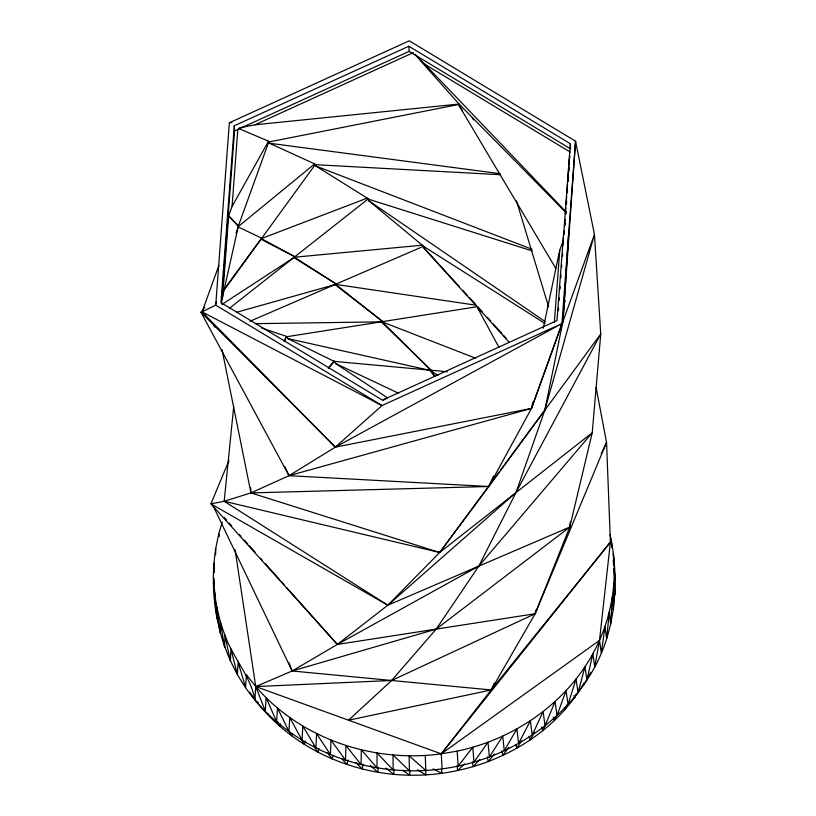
<?xml version="1.0" encoding="UTF-8"?>
<svg xmlns="http://www.w3.org/2000/svg" width="816" height="816" viewBox="0 0 816 816"><rect width="100%" height="100%" fill="white"/><g stroke="black" fill="none" stroke-linecap="round" stroke-linejoin="round"><path stroke-width="1.22" d="M509.337 342.434L423.851 247.931L423.861 246.524L368.567 200.573L368.404 199.165L367.21 198.125L315.874 166.056L314.67 163.894L269.474 143.239L268.525 141.188L239.037 128.653M215.608 554.809L215.75 548.444L218.719 533.96L222.258 522.097M215.75 548.444C205.928 611.623 226.297 680.35 276.624 721.67C321.647 760.298 383.591 776.771 442.078 768.876C499.912 761.206 554.972 729.29 586.959 679.983C615.57 637.541 620.456 583.532 610.031 534.429M409.897 770.263L409.724 775.2C347.402 774.353 284.886 744.304 249.625 692.131M221.779 300.227L238.456 225.716L268.78 141.892M218.576 536.479L218.719 533.96L219.157 536.306M568.732 232.397L562.969 321.412L544.792 410.244L515.957 492.619L478.788 566.151L436.234 629.095L391.649 680.473L348.524 720.212L491.171 689.969L610.399 542.12L606.543 442.435L596.108 387.478M564.019 234.651L564.284 230.846M564.641 225.757L565.08 219.402M565.437 214.312L565.876 207.958M566.141 204.143L566.681 196.513M566.947 192.698L567.559 183.794M567.742 181.254L569.333 158.375L570.037 156.407M214.18 585.143L213.659 577.799C214.139 597.475 218.005 616.988 224.981 635.389C233.029 657.931 250.41 675.638 254.888 699.638L255.755 686.572L292.128 670.987L337.334 644.446L387.824 605.217L515.957 492.619L600.739 333.989L488.845 486.499L288.986 475.677L201.011 312.334L215.73 305.143L229.347 122.767L409.255 40.8L575.545 141.209L594.446 234.416L600.739 333.989L592.232 432.745L569.741 527.095L535.143 613.744L491.171 689.969L441.283 753.841L442.078 768.876M221.534 303.409L234.569 130.897L409.122 51.377L570.608 148.879L570.333 143.728L408.847 46.226L234.294 125.756L220.942 302.614L382.429 400.115L556.981 320.596L563.774 231.55L563.938 234.641M222.482 298.268L228.633 215.924L232.06 206.448L268.525 141.188M232.06 206.448L237.813 129.418M554.38 322.167L559.756 250.186L563.183 240.71L563.468 236.915M563.652 234.376L570.333 143.728M558.379 310.559L558.572 308.03M559.133 300.451L559.327 297.922M559.99 289.068L560.174 286.538M560.837 277.685L561.031 275.155M561.592 267.566L561.785 265.037M562.438 256.183L562.632 253.654M563.295 244.8L563.479 242.27M564.886 225.41L565.08 222.901M565.733 214.118L565.916 211.609M566.477 204.082L566.671 201.572M567.324 192.79L567.508 190.281M568.171 181.499L568.354 178.99M568.915 171.462L569.201 167.698M394.097 769.437L393.7 774.323L385.876 768.091M570.251 522.036L569.741 527.095L387.824 605.217L224.196 501.269L233.723 406.429M555.808 268.403L459.163 105.774L459.326 104.346L415.048 54.529M378.43 767.438L377.828 772.232L370.352 765.49M499.015 347.422L477.819 308.326L478.003 306.949L482.266 311.692M387.488 397.81L335.509 363.477L334.223 361.386L328.348 368.2M224.186 289.925L315.262 164.597M363.008 764.276L362.212 768.958L356 762.644M535.877 609.991L535.143 613.744L391.649 680.473L255.755 686.572L246.381 674.679L245.575 687.47L238.088 662.133L237.395 674.648L230.938 649.006L230.398 661.246L224.981 635.389L224.614 647.353L220.249 621.364L220.106 633.073L216.77 607.033L216.893 618.487L214.567 592.477M543.252 328.216L559.756 250.186M532.807 402.206L531.502 408.398L488.845 486.499L439.671 552.503L387.824 605.217L210.936 503.839L229.031 460.428M347.932 759.971L346.953 764.51L341.945 758.788M216.005 303.909L216.556 301.441M402.614 770.233L409.724 775.2C478.033 776.506 549.423 742.999 584.072 682.941M333.02 755.657L332.163 758.931L327.491 752.933M319.036 748.68L317.944 752.25L313.619 746.008M575.943 694.222L574.862 697.731L573.893 695.477M284.825 341.159L286.477 336.355L261.803 328.103M305.572 741.142L304.388 744.518L301.094 739.143M218.892 265.435L202.072 311.906L335.315 447.148L531.502 408.398L594.446 234.416L544.792 410.244L500.932 469.598M236.018 232.937L238.425 226.44L314.67 163.894M564.417 303.022L565.274 300.635M566.855 704.851L565.162 709.492L564.325 707.411M229.459 308.295L368.098 198.992M292.424 733.676L291.587 735.787L288.599 730.269M284.172 341.414L285.631 337.906M556.879 714.775L554.431 720.487L553.217 717.172M280.633 723.823L279.633 726.107L277.491 721.609M493.547 476.034L488.845 486.499L252.215 492.874M560.888 326.063L562.969 321.412L575.545 141.209L561.928 323.575L531.502 408.398L288.986 475.677L250.94 492.905L224.196 501.269L210.936 503.839L337.334 644.446L535.143 613.744L606.543 442.435L601.178 453.941M494.384 683.063L491.171 689.969L292.128 670.987L212.864 505.277M546.067 723.935L542.752 730.646L541.6 727.148M534.511 732.289L530.206 739.898L529.125 736.236M583.471 685.297L590.937 672.262M249.91 321.3L423.555 246.269M521.608 740.816L516.875 748.18L516.018 744.845M333.938 361.274L287.711 338.569L286.477 336.355M203.561 309.856L202.072 311.906L382.021 405.542L561.928 323.575L335.315 447.148L288.986 475.677L284.743 466.405M508.725 747.364L502.85 755.443L501.86 750.842M215.73 305.143L382.021 405.542L335.315 447.148L201.011 312.334L204.745 307.244M224.237 289.15L261.304 238.639L367.21 198.125M490.345 483.929L439.671 552.503L224.196 501.269M491.854 481.879L499.423 471.648M425.228 755.402L425.809 770.447L409.102 755.779L409.469 770.804L392.996 754.973L393.159 769.947L377.033 752.984L376.992 767.876L361.304 749.833L361.09 764.612L345.923 745.538L345.535 760.175L330.98 740.112L330.439 754.596L316.577 733.615L315.904 747.905L302.807 726.077L302.032 740.153L289.762 717.539L288.905 731.391L277.511 708.074L276.624 721.67L266.159 697.721L265.261 711.062L255.755 686.572L441.283 753.841L610.399 542.12L599.515 640.397L594.731 666.805L592.824 653.84C607.084 627.79 614.713 598.169 614.295 568.436L614.887 594.935L613.897 583.144L613.459 609.787L612.214 597.791L610.705 624.505L609.236 612.275L606.645 638.979L604.993 626.515L601.31 653.106L599.515 640.397L441.283 753.841C373.504 763.195 300.716 739.01 255.755 686.572L235.079 549.77M328.522 367.863L334.152 360.978M494.547 753.933L488.223 761.624L487.397 756.891M286.365 336.784L477.717 306.632M479.839 759.431L473.096 766.683L472.454 761.858M464.692 763.817L457.582 770.6L457.133 765.704M569.741 527.095L436.234 629.095L292.128 670.987L288.915 662.663M334.223 361.386L447.352 371.739M201.011 312.334L203.133 310.947M221.87 304.511L294.443 257.224L422.433 245.177M383.265 400.289L387.529 397.555M239.078 127.939L254.908 124.807L413.355 52.622M236.405 312.344L335.672 284.396L476.442 305.266M457.164 751.118C513.244 739.449 564.968 704.402 592.824 653.84L586.959 679.983L584.98 666.774L578.044 692.549L576.035 679.085L568.038 704.422L566.029 690.713L557.012 715.52L555.043 701.587L545.037 725.771L543.13 711.623L532.205 735.104L530.39 720.752L518.578 743.458L516.895 728.933L504.268 750.781L502.727 736.103L489.365 757.024L487.988 742.213L473.963 762.144L472.77 747.232L458.164 766.102L457.164 751.118L441.283 753.841M268.994 141.943L459.326 104.346L566.304 212.935M229.347 122.767L231.887 122.512M254.908 124.807L459.112 104.04M255.224 323.677L382.112 321.841L475.677 358.265M315.547 164.699L500.555 174.726M269.474 143.239L500.198 173.696M287.711 338.569L430.532 370.495L437.937 375.421M368.404 199.165L532.093 250.859M222.044 349.676L250.94 492.905L439.671 552.503L592.232 432.745L478.788 566.151L337.334 644.446L286.651 587.561M315.874 166.056L531.961 249.227M335.509 363.477L398.504 393.179M238.18 226.96L261.406 238.017M260.896 239.19L294.668 256.642L261.304 238.639M433.194 768.866L441.772 773.333L441.527 768.397M414.946 54.233L424.901 64.342L570.353 152.164M417.404 769.784L425.789 774.874L425.738 769.916M293.954 257.662L335.988 283.876L294.443 257.224M423.861 246.524L545.057 323.513M368.567 200.573L545.17 321.575M335.141 284.702L382.5 321.412L335.672 284.396M381.582 322.004L430.96 370.168L382.112 321.841M238.456 225.716L228.633 215.924L238.425 226.44M424.901 64.342L566.08 211.946M423.851 247.931L459.479 286.773M462.866 290.465L467.109 295.096M469.659 297.86L475.595 304.337M487.376 317.373L490.783 321.157M493.333 324.003L501.85 333.479M503.554 335.366L506.104 338.212M224.145 517.405L226.675 520.251M229.214 523.097L231.744 525.943M239.343 534.47L241.036 536.367M244.412 540.161L247.789 543.956M249.482 545.853L255.398 552.483M260.467 558.175L262.15 560.072M265.537 563.866L279.888 579.982M281.581 581.869L284.111 584.715M430.032 370.525L434.765 376.431M430.532 370.495L435.214 376.39M459.163 105.774L462.142 109.905M477.819 308.326L479.981 311.477M472.24 117.749L473.535 119.932M213.608 324.931L214.812 327.165M267.658 713.286L268.607 715.561M257.723 701.862L258.58 704.208M516.497 200.889L548.627 306.887M613.326 562.734L613.754 565.182L613.387 553.758L614.989 580.033L614.06 568.895M612.041 547.862L611.184 539.203L611.184 541.712M613.265 560.235L613.754 565.182M563.591 232.07L563.693 234.131M408.847 46.226L409.122 51.377M234.294 125.756L234.569 130.897M227.684 214.271L227.96 219.422M227.501 214.792L227.766 219.943M250.696 487.835L250.94 492.905M214.435 588.815L214.996 603.707M214.057 563.091L214.2 572.893M563.183 240.71L563.02 243.239L563.183 240.71"/></g></svg>
